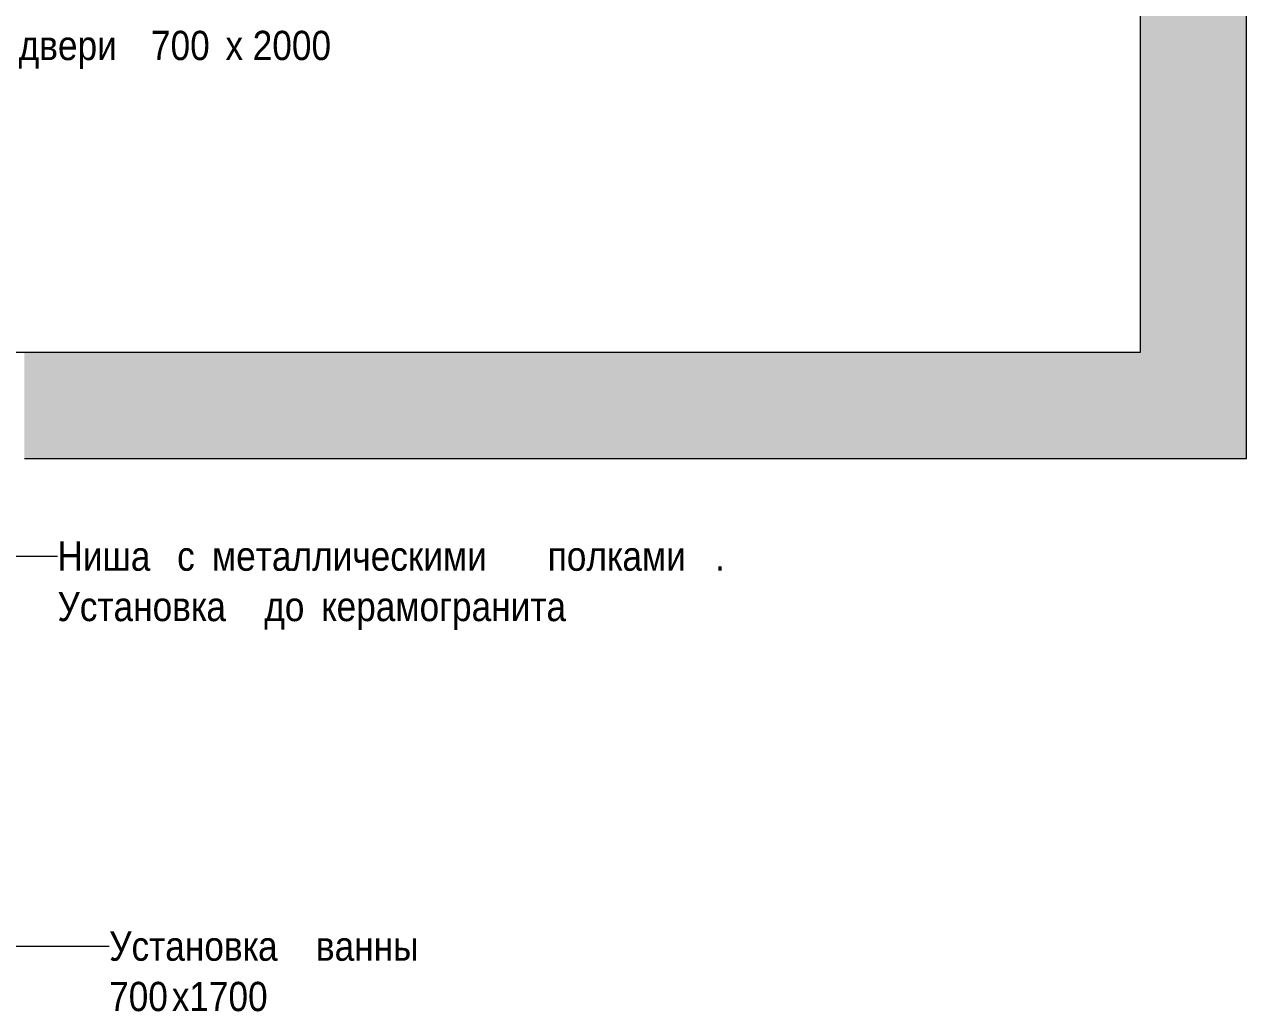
# Model space of a CAD drawing. Header units: millimetres. Extents: x 14838 to 30347, y -21720 to -9527.
# Drawn here: x 27529 to 30347, y -15756 to -13481 of the extents above; entities that cross this region are included whole.
import ezdxf

# ---------------------------------------------------------------- set-up
doc = ezdxf.new("R2010")
doc.units = ezdxf.units.MM
doc.layers.add('Аннотация', color=7, linetype='Continuous', lineweight=9)
doc.layers.add('Стены внутренние', color=7, linetype='Continuous', lineweight=20)
doc.styles.add('Century Gothic', font='GOTHIC.TTF', dxfattribs={"width": 0.9, "height": 67.5})

msp = doc.modelspace()

# ---------------------------------------------------------------- hatches: boundary and pattern name
at = {"layer": 'Стены внутренние', "true_color": 0xcacaca}
for points in [[(30101.8, -14482.1), (30346.8, -14482.1), (30346.8, -9547.1), (30101.8, -9547.1), (30101.8, -14237.1)], [(30101.8, -14482.1), (30101.8, -14237.1), (27528.8, -14237.1), (27528.8, -14482.1), (28693.5, -14482.1)]]:
    msp.add_hatch(color=9, dxfattribs=at).paths.add_polyline_path(points)

# ---------------------------------------------------------------- linework, layer by layer
at = {"layer": 'Аннотация'}
for p, q in [((27142.7, -14706.7), (27604.9, -14706.7)), ((27095.9, -15605.7), (27724.1, -15605.7))]:
    msp.add_line(p, q, dxfattribs=at)
at = {"layer": 'Стены внутренние'}
for p, q in [((30346.8, -14482.1), (30346.8, -9547.1)), ((30101.8, -9967.1), (30101.8, -14237.1)), ((30101.8, -14237.1), (26491.8, -14237.1)), ((27528.8, -14482.1), (30346.8, -14482.1))]:
    msp.add_line(p, q, dxfattribs=at)

# ---------------------------------------------------------------- texts
at = {"layer": 'Аннотация', "char_height": 67.5, "attachment_point": 1, "style": 'Century Gothic'}
for s, insert, width in [('  700 ', (27775.4, -13496), 262.994), (' 2000', (28032.6, -13496), 262.994), ('двери', (27515.5, -13496), 314.943), ('\\fCentury Gothic|b0|i0|c204|p34|;\\W.9;х', (27992.4, -13496), 48.703), ('Ниша', (27604.9, -14673), 305.202), ('\\fCentury Gothic|b0|i0|c204|p34|;\\W.9; ', (27856.7, -14673), 29.222), ('\\fCentury Gothic|b0|i0|c204|p34|;\\W.9; ', (27937.1, -14673), 29.222), ('\\fCentury Gothic|b0|i0|c204|p34|;\\W.9; ', (28711.3, -14673), 29.222), ('\\fCentury Gothic|b0|i0|c204|p34|;\\W.9;с', (27880.9, -14673), 68.184), ('металлическими', (27961.2, -14673), 909.114), ('полками', (28735.4, -14673), 467.544), ('\\fCentury Gothic|b0|i0|c204|p34|;\\W.9;.', (29121.2, -14673), 29.222), ('Установка', (27604.9, -14789.1), 548.715), ('\\fCentury Gothic|b0|i0|c204|p34|;\\W.9; ', (28057.7, -14789.1), 29.222), ('\\fCentury Gothic|b0|i0|c204|p34|;\\W.9; ', (28188.9, -14789.1), 29.222), ('до', (28081.8, -14789.1), 129.873), ('керамогранита', (28213, -14789.1), 840.93), ('Установка', (27724.1, -15571.9), 548.715), ('\\fCentury Gothic|b0|i0|c204|p34|;\\W.9; ', (28176.8, -15571.9), 29.222), ('\\fCentury Gothic|b0|i0|c204|p34|;\\W.9; ', (28458.1, -15571.9), 29.222), ('ванны', (28200.9, -15571.9), 311.696), ('700', (27724.1, -15688), 175.329), ('1700', (27908.9, -15688), 233.772), ('\\fCentury Gothic|b0|i0|c204|p34|;\\W.9;х', (27868.7, -15688), 48.703)]:
    msp.add_mtext(s, dxfattribs=dict(at, insert=insert, width=width))

doc.saveas('drawing.dxf')
